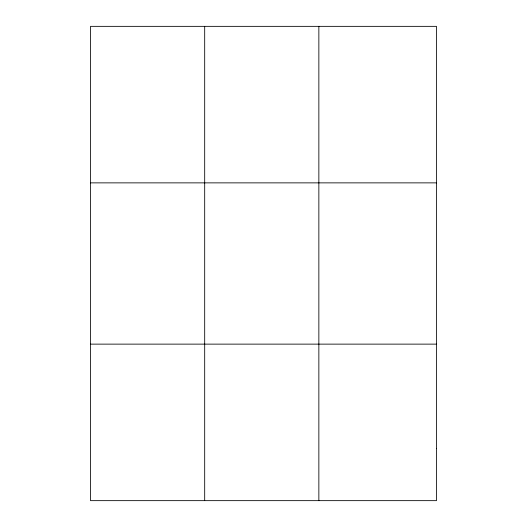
<?xml version="1.0" encoding="UTF-8"?>
<svg xmlns="http://www.w3.org/2000/svg" width="527" height="527" viewBox="0 0 527 527"><rect width="100%" height="100%" fill="white"/><g stroke="black" fill="none" stroke-linecap="round" stroke-linejoin="round"><path stroke-width="0.79" d="M204.687 26.35L204.687 500.65M318.855 26.35L318.855 500.65M90.519 182.869L436.481 182.869M90.519 344.131L436.481 344.131M436.481 448.477L436.481 500.65L90.519 500.65L90.519 26.35L436.481 26.35L436.481 448.477"/></g></svg>
